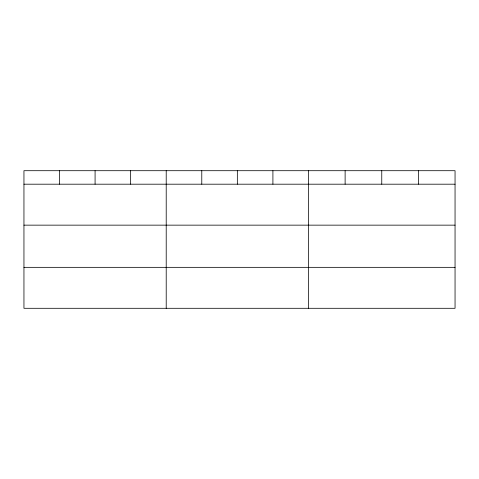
<?xml version="1.0" encoding="UTF-8"?>
<svg xmlns="http://www.w3.org/2000/svg" width="479" height="479" viewBox="0 0 479 479"><rect width="100%" height="100%" fill="white"/><g stroke="black" fill="none" stroke-linecap="round" stroke-linejoin="round"><path stroke-width="0.72" d="M455.05 184.193L455.05 308.296L23.95 308.296L23.95 170.704L455.05 170.704L455.05 184.193L23.95 184.193M23.95 225.148L455.05 225.148M23.95 267.342L455.05 267.342M418.406 170.704L418.406 184.193M381.763 170.704L381.763 184.193M345.12 170.704L345.12 184.193M308.476 170.704L308.476 308.296M272.91 170.704L272.91 184.193M237.344 170.704L237.344 184.193M201.779 170.704L201.779 184.193M166.213 170.704L166.213 308.296M130.647 170.704L130.647 184.193M95.082 170.704L95.082 184.193M59.516 170.704L59.516 184.193"/></g></svg>
